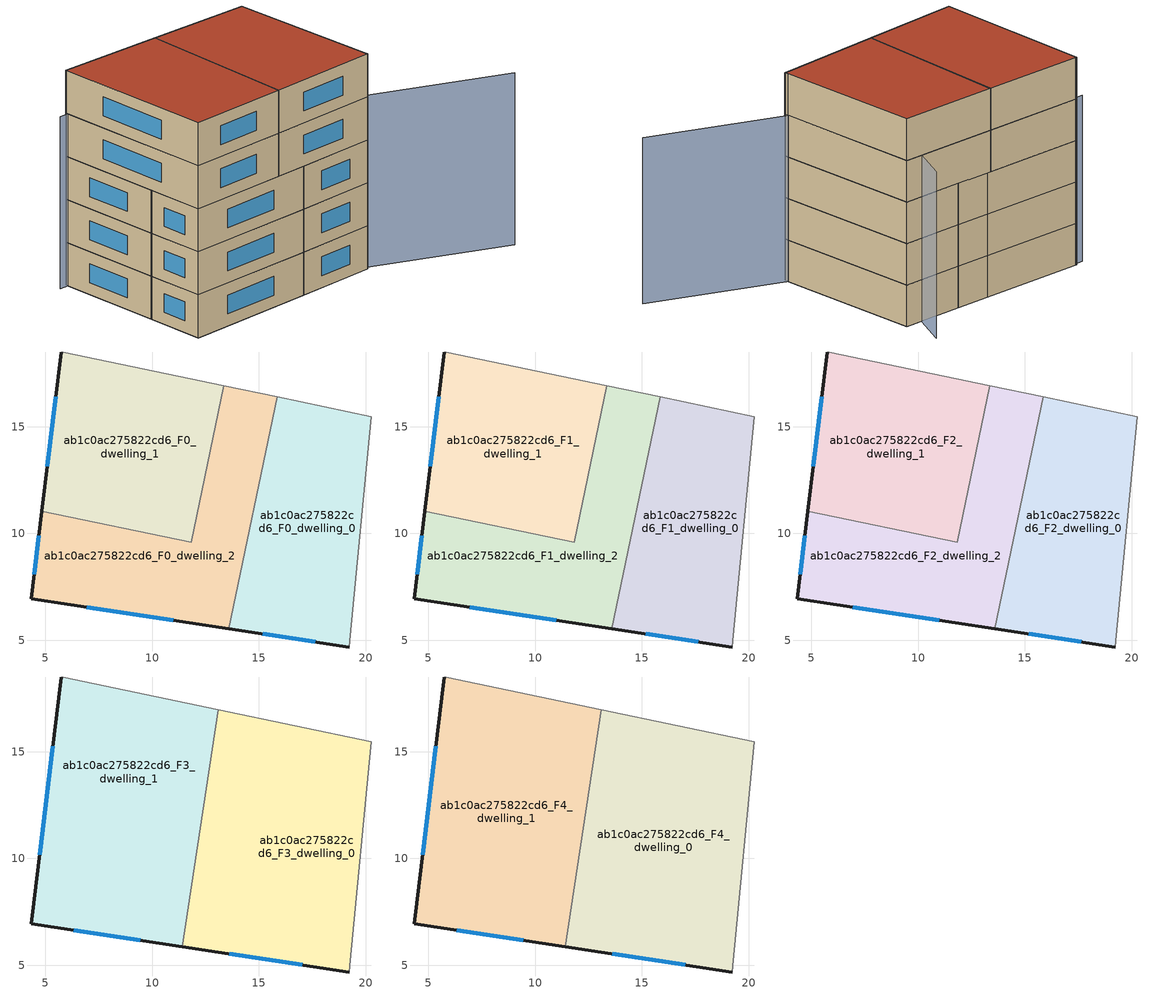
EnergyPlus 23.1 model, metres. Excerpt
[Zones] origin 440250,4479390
ab1c0ac275822cd6_F0_dwelling_0
 floor ground (EU_floor_Construction): 19.23,4.68 19.26,4.97 20.26,15.47 15.85,16.39 13.59,5.54 z0
 wall outside (EU_wall_Construction): 19.23,4.68 13.59,5.54 z0:3
 wall adiabatic (EU_wall_Construction): 15.85,16.39 20.26,15.47 19.26,4.97 19.23,4.68 z0:3
 wall to ab1c0ac275822cd6_F0_dwelling_2 (EU_wall_Construction): 13.59,5.54 15.85,16.39 z0:3
 window (EU_Window_Construction): 17.64,4.92 15.17,5.3 z0.84:2.16
ab1c0ac275822cd6_F0_dwelling_1
 floor ground (EU_floor_Construction): 11.83,9.58 13.36,16.91 5.84,18.48 5.74,18.5 4.84,11.04 z0
 wall outside (EU_wall_Construction): 4.84,11.04 5.74,18.5 z0:3
 wall adiabatic (EU_wall_Construction): 5.74,18.5 5.84,18.48 13.36,16.91 z0:3
 wall to ab1c0ac275822cd6_F0_dwelling_2 (EU_wall_Construction): 13.36,16.91 11.83,9.58 4.84,11.04 z0:3
 window (EU_Window_Construction): 5.09,13.14 5.48,16.41 z0.84:2.16
ab1c0ac275822cd6_F0_dwelling_2
 floor ground (EU_floor_Construction): 13.59,5.54 15.85,16.39 13.36,16.91 11.83,9.58 4.84,11.04 4.34,6.93 z0
 wall outside (EU_wall_Construction): 13.59,5.54 4.34,6.93 4.84,11.04 z0:3
 wall adiabatic (EU_wall_Construction): 13.36,16.91 15.85,16.39 z0:3
 window (EU_Window_Construction): 10.99,5.93 6.94,6.54 / 4.48,8.09 4.7,9.89 z0.84:2.16
ab1c0ac275822cd6_F1_dwelling_0
 floor to ab1c0ac275822cd6_F0_dwelling_0 (EU_floor_Construction): 19.23,4.68 19.26,4.97 20.25,15.47 15.85,16.39 13.59,5.54 z3
 wall outside (EU_wall_Construction): 19.23,4.68 13.59,5.54 z3:6
 wall adiabatic (EU_wall_Construction): 15.85,16.39 20.26,15.47 19.26,4.97 19.23,4.68 z3:6
 wall to ab1c0ac275822cd6_F1_dwelling_2 (EU_wall_Construction): 13.59,5.54 15.85,16.39 z3:6
 window (EU_Window_Construction): 17.64,4.92 15.17,5.3 z3.84:5.16
ab1c0ac275822cd6_F1_dwelling_1
 floor to ab1c0ac275822cd6_F0_dwelling_1 (EU_floor_Construction): 11.83,9.58 13.36,16.91 5.84,18.48 5.74,18.5 4.84,11.04 z3
 wall outside (EU_wall_Construction): 4.84,11.04 5.74,18.5 z3:6
 wall adiabatic (EU_wall_Construction): 5.74,18.5 5.84,18.48 13.36,16.91 z3:6
 wall to ab1c0ac275822cd6_F1_dwelling_2 (EU_wall_Construction): 13.36,16.91 11.83,9.58 4.84,11.04 z3:6
 window (EU_Window_Construction): 5.09,13.14 5.48,16.41 z3.84:5.16
ab1c0ac275822cd6_F1_dwelling_2
 floor to ab1c0ac275822cd6_F0_dwelling_2 (EU_floor_Construction): 13.59,5.54 15.85,16.39 13.36,16.91 11.83,9.58 4.84,11.04 4.34,6.93 z3
 wall outside (EU_wall_Construction): 13.59,5.54 4.34,6.93 4.84,11.04 z3:6
 wall adiabatic (EU_wall_Construction): 13.36,16.91 15.85,16.39 z3:6
 window (EU_Window_Construction): 10.99,5.93 6.94,6.54 / 4.48,8.09 4.7,9.89 z3.84:5.16
ab1c0ac275822cd6_F2_dwelling_0
 floor to ab1c0ac275822cd6_F1_dwelling_0 (EU_floor_Construction): 19.23,4.68 19.26,4.97 20.25,15.47 15.85,16.39 13.59,5.54 z6
 wall outside (EU_wall_Construction): 19.23,4.68 13.59,5.54 z6:9
 wall adiabatic (EU_wall_Construction): 15.85,16.39 20.26,15.47 19.26,4.97 19.23,4.68 z6:9
 wall to ab1c0ac275822cd6_F2_dwelling_2 (EU_wall_Construction): 13.59,5.54 15.85,16.39 z6:9
 window (EU_Window_Construction): 17.64,4.92 15.17,5.3 z6.84:8.16
ab1c0ac275822cd6_F2_dwelling_1
 floor to ab1c0ac275822cd6_F1_dwelling_1 (EU_floor_Construction): 11.83,9.58 13.36,16.91 5.84,18.48 5.74,18.5 4.84,11.04 z6
 wall outside (EU_wall_Construction): 4.84,11.04 5.74,18.5 z6:9
 wall adiabatic (EU_wall_Construction): 5.74,18.5 5.84,18.48 13.36,16.91 z6:9
 wall to ab1c0ac275822cd6_F2_dwelling_2 (EU_wall_Construction): 13.36,16.91 11.83,9.58 4.84,11.04 z6:9
 window (EU_Window_Construction): 5.09,13.14 5.48,16.41 z6.84:8.16
ab1c0ac275822cd6_F2_dwelling_2
 floor to ab1c0ac275822cd6_F1_dwelling_2 (EU_floor_Construction): 13.59,5.54 15.85,16.39 13.36,16.91 11.83,9.58 4.84,11.04 4.34,6.93 z6
 wall outside (EU_wall_Construction): 13.59,5.54 4.34,6.93 4.84,11.04 z6:9
 wall adiabatic (EU_wall_Construction): 13.36,16.91 15.85,16.39 z6:9
 window (EU_Window_Construction): 10.99,5.93 6.94,6.54 / 4.48,8.09 4.7,9.89 z6.84:8.16
ab1c0ac275822cd6_F3_dwelling_0
 floor to ab1c0ac275822cd6_F2_dwelling_0 (EU_floor_Construction): 19.23,4.68 19.26,4.97 20.25,15.47 15.85,16.39 13.59,5.54 z9
 floor to ab1c0ac275822cd6_F2_dwelling_2 (EU_floor_Construction): 13.59,5.54 15.85,16.39 13.36,16.91 12.37,12.14 11.42,5.86 z9
 floor to ab1c0ac275822cd6_F2_dwelling_1 (EU_floor_Construction): 12.37,12.14 13.36,16.91 13.09,16.97 z9
 wall outside (EU_wall_Construction): 19.23,4.68 11.42,5.86 z9:12
 wall adiabatic (EU_wall_Construction): 13.09,16.97 20.26,15.47 19.26,4.97 19.23,4.68 z9:12
 wall to ab1c0ac275822cd6_F3_dwelling_1 (EU_wall_Construction): 11.42,5.86 13.09,16.97 z9:12
 window (EU_Window_Construction): 17.03,5.01 13.61,5.53 z9.84:11.16
ab1c0ac275822cd6_F3_dwelling_1
 floor to ab1c0ac275822cd6_F2_dwelling_1 (EU_floor_Construction): 11.83,9.58 12.37,12.14 13.09,16.97 5.84,18.48 5.74,18.5 4.84,11.04 z9
 floor to ab1c0ac275822cd6_F2_dwelling_2 (EU_floor_Construction): 11.42,5.86 12.37,12.14 11.83,9.58 4.84,11.04 4.34,6.93 z9
 wall outside (EU_wall_Construction): 11.42,5.86 4.34,6.93 5.74,18.5 z9:12
 wall adiabatic (EU_wall_Construction): 5.74,18.5 5.84,18.48 13.09,16.97 z9:12
 window (EU_Window_Construction): 9.43,6.16 6.33,6.63 / 4.73,10.18 5.35,15.25 z9.84:11.16
ab1c0ac275822cd6_F4_dwelling_0
 floor to ab1c0ac275822cd6_F3_dwelling_0 (EU_floor_Construction): 19.23,4.68 19.26,4.97 20.25,15.47 13.09,16.97 11.42,5.86 z12
 wall outside (EU_wall_Construction): 19.23,4.68 11.42,5.86 z12:15
 wall adiabatic (EU_wall_Construction): 13.09,16.97 20.26,15.47 19.26,4.97 19.23,4.68 z12:15
 wall to ab1c0ac275822cd6_F4_dwelling_1 (EU_wall_Construction): 11.42,5.86 13.09,16.97 z12:15
 window (EU_Window_Construction): 17.03,5.01 13.61,5.53 z12.84:14.16
 roof outside (EU_roof_Construction): 20.26,15.47 19.26,4.97 19.23,4.68 11.42,5.86 13.09,16.97 z15
ab1c0ac275822cd6_F4_dwelling_1
 floor to ab1c0ac275822cd6_F3_dwelling_1 (EU_floor_Construction): 11.42,5.86 13.09,16.97 5.84,18.48 5.74,18.5 4.34,6.93 z12
 wall outside (EU_wall_Construction): 11.42,5.86 4.34,6.93 5.74,18.5 z12:15
 wall adiabatic (EU_wall_Construction): 5.74,18.5 5.84,18.48 13.09,16.97 z12:15
 window (EU_Window_Construction): 9.43,6.16 6.33,6.63 / 4.73,10.18 5.35,15.25 z12.84:14.16
 roof outside (EU_roof_Construction): 13.09,16.97 11.42,5.86 4.34,6.93 5.74,18.5 5.84,18.48 z15
shading: 27.8,-0.54 14.16,8.26 / 14.16,8.26 20.51,18.1 / 20.25,15.47 5.05,18.44 z0:12
[Building]
EU S2 Campaign: North Axis=0; Terrain=City; Solar Distribution=FullExterior
[Site:Location]
Madrid: Latitude=40.5; Longitude=-3.5; Time Zone=1; Elevation=609
[SizingPeriod:WeatherFileDays]
AnnualSizingPeriod: Begin Month=1; Begin Day of Month=1; End Month=12; End Day of Month=31; Day of Week for Start Day=Monday; Use Weather File Daylight Saving Period=No; Use Weather File Rain and Snow Indicators=No
[MATERIAL]
EU_InternalMass_Material: Roughness=MediumRough; Thickness=0.1; Conductivity=1; Density=1800; Specific Heat=900; Thermal Absorptance=0.9; Solar Absorptance=0.7; Visible Absorptance=0.7
[MATERIAL:NOMASS] Roughness=MediumRough; Thermal Absorptance=0.9; Solar Absorptance=0.7; Visible Absorptance=0.7
Name | Thermal Resistance
EU_wall_NoMass; EU_roof_NoMass | 2.16768
EU_floor_NoMass | 1.14339
[WINDOWMATERIAL:SIMPLEGLAZINGSYSTEM]
EU_Window_SimpleGlazing: UFactor=3.23888; Solar Heat Gain Coefficient=0.85; Visible Transmittance=0.85
[CONSTRUCTION]
EU_wall_Construction: EU_wall_NoMass
EU_roof_Construction: EU_roof_NoMass
EU_floor_Construction: EU_floor_NoMass
EU_InternalMass_Construction: EU_InternalMass_Material
EU_Window_Construction: EU_Window_SimpleGlazing
[ZONE] Type=1; Multiplier=1; Ceiling Height=autocalculate; Floor Area=autocalculate; Part of Total Floor Area=Yes
Name | Volume
ab1c0ac275822cd6_F0_dwelling_0; ab1c0ac275822cd6_F1_dwelling_0; ab1c0ac275822cd6_F2_dwelling_0 | 167.602
ab1c0ac275822cd6_F3_dwelling_0; ab1c0ac275822cd6_F4_dwelling_1 | 251.411
ab1c0ac275822cd6_F4_dwelling_0 | 251.423
ab1c0ac275822cd6_F0_dwelling_1; ab1c0ac275822cd6_F1_dwelling_1; ab1c0ac275822cd6_F2_dwelling_1 | 167.601
ab1c0ac275822cd6_F3_dwelling_1 | 251.396
ab1c0ac275822cd6_F0_dwelling_2; ab1c0ac275822cd6_F1_dwelling_2; ab1c0ac275822cd6_F2_dwelling_2 | 167.607
[INTERNALMASS] Construction=EU_InternalMass_Construction
Name | Zone or ZoneList | Surface Area
ab1c0ac275822cd6_F0_dwelling_0_EU_InternalMass | ab1c0ac275822cd6_F0_dwelling_0 | 55.8675
ab1c0ac275822cd6_F0_dwelling_1_EU_InternalMass | ab1c0ac275822cd6_F0_dwelling_1 | 55.8675
ab1c0ac275822cd6_F0_dwelling_2_EU_InternalMass | ab1c0ac275822cd6_F0_dwelling_2 | 55.869
ab1c0ac275822cd6_F1_dwelling_0_EU_InternalMass | ab1c0ac275822cd6_F1_dwelling_0 | 55.8675
ab1c0ac275822cd6_F1_dwelling_1_EU_InternalMass | ab1c0ac275822cd6_F1_dwelling_1 | 55.8675
ab1c0ac275822cd6_F1_dwelling_2_EU_InternalMass | ab1c0ac275822cd6_F1_dwelling_2 | 55.869
ab1c0ac275822cd6_F2_dwelling_0_EU_InternalMass | ab1c0ac275822cd6_F2_dwelling_0 | 55.8675
ab1c0ac275822cd6_F2_dwelling_1_EU_InternalMass | ab1c0ac275822cd6_F2_dwelling_1 | 55.8675
ab1c0ac275822cd6_F2_dwelling_2_EU_InternalMass | ab1c0ac275822cd6_F2_dwelling_2 | 55.869
ab1c0ac275822cd6_F3_dwelling_0_EU_InternalMass | ab1c0ac275822cd6_F3_dwelling_0 | 83.8076
ab1c0ac275822cd6_F3_dwelling_1_EU_InternalMass | ab1c0ac275822cd6_F3_dwelling_1 | 83.8036
ab1c0ac275822cd6_F4_dwelling_0_EU_InternalMass | ab1c0ac275822cd6_F4_dwelling_0 | 83.8076
ab1c0ac275822cd6_F4_dwelling_1_EU_InternalMass | ab1c0ac275822cd6_F4_dwelling_1 | 83.8036
[OTHEREQUIPMENT] Fuel Type=Electricity; Design Level Calculation Method=Watts/Area; Power per Zone Floor Area=1; Fraction Latent=0; Fraction Radiant=0; Fraction Lost=0; Carbon Dioxide Generation Rate=0; EndUse Subcategory=EU_Step8_InternalGains
Name | Zone or ZoneList or Space or SpaceList | Schedule
EU_Step8_InternalGain_ab1c0ac275822cd6_F0_dwelling_0_f000 | ab1c0ac275822cd6_F0_dwelling_0 | EU_Step8_GainSchedule_ab1c0ac275822cd6_F0_dwelling_0_f000
EU_Step8_InternalGain_ab1c0ac275822cd6_F0_dwelling_1_f000 | ab1c0ac275822cd6_F0_dwelling_1 | EU_Step8_GainSchedule_ab1c0ac275822cd6_F0_dwelling_1_f000
EU_Step8_InternalGain_ab1c0ac275822cd6_F0_dwelling_2_f000 | ab1c0ac275822cd6_F0_dwelling_2 | EU_Step8_GainSchedule_ab1c0ac275822cd6_F0_dwelling_2_f000
EU_Step8_InternalGain_ab1c0ac275822cd6_F1_dwelling_0_f000 | ab1c0ac275822cd6_F1_dwelling_0 | EU_Step8_GainSchedule_ab1c0ac275822cd6_F1_dwelling_0_f000
EU_Step8_InternalGain_ab1c0ac275822cd6_F1_dwelling_1_f000 | ab1c0ac275822cd6_F1_dwelling_1 | EU_Step8_GainSchedule_ab1c0ac275822cd6_F1_dwelling_1_f000
EU_Step8_InternalGain_ab1c0ac275822cd6_F1_dwelling_2_f000 | ab1c0ac275822cd6_F1_dwelling_2 | EU_Step8_GainSchedule_ab1c0ac275822cd6_F1_dwelling_2_f000
EU_Step8_InternalGain_ab1c0ac275822cd6_F2_dwelling_0_f000 | ab1c0ac275822cd6_F2_dwelling_0 | EU_Step8_GainSchedule_ab1c0ac275822cd6_F2_dwelling_0_f000
EU_Step8_InternalGain_ab1c0ac275822cd6_F2_dwelling_1_f000 | ab1c0ac275822cd6_F2_dwelling_1 | EU_Step8_GainSchedule_ab1c0ac275822cd6_F2_dwelling_1_f000
EU_Step8_InternalGain_ab1c0ac275822cd6_F2_dwelling_2_f000 | ab1c0ac275822cd6_F2_dwelling_2 | EU_Step8_GainSchedule_ab1c0ac275822cd6_F2_dwelling_2_f000
EU_Step8_InternalGain_ab1c0ac275822cd6_F3_dwelling_0_f000 | ab1c0ac275822cd6_F3_dwelling_0 | EU_Step8_GainSchedule_ab1c0ac275822cd6_F3_dwelling_0_f000
EU_Step8_InternalGain_ab1c0ac275822cd6_F3_dwelling_1_f000 | ab1c0ac275822cd6_F3_dwelling_1 | EU_Step8_GainSchedule_ab1c0ac275822cd6_F3_dwelling_1_f000
EU_Step8_InternalGain_ab1c0ac275822cd6_F4_dwelling_0_f000 | ab1c0ac275822cd6_F4_dwelling_0 | EU_Step8_GainSchedule_ab1c0ac275822cd6_F4_dwelling_0_f000
EU_Step8_InternalGain_ab1c0ac275822cd6_F4_dwelling_1_f000 | ab1c0ac275822cd6_F4_dwelling_1 | EU_Step8_GainSchedule_ab1c0ac275822cd6_F4_dwelling_1_f000
[ZONEVENTILATION:DESIGNFLOWRATE] Schedule=EU_AlwaysOn; Design Flow Rate Calculation Method=AirChanges/Hour; Air Changes per Hour=0.480546; Ventilation Type=Natural; Fan Pressure Rise=0; Fan Total Efficiency=1; Constant Term Coefficient=1; Temperature Term Coefficient=0; Velocity Term Coefficient=0; Velocity Squared Term Coefficient=0; Minimum Indoor Temperature=-100; Maximum Indoor Temperature=100; Delta Temperature=-100; Minimum Outdoor Temperature=-100; Maximum Outdoor Temperature=100; Maximum Wind Speed=40
Name | Zone or ZoneList or Space or SpaceList
EU_ConstantAir_ab1c0ac275822cd6_F0_dwelling_0 | ab1c0ac275822cd6_F0_dwelling_0
EU_ConstantAir_ab1c0ac275822cd6_F0_dwelling_1 | ab1c0ac275822cd6_F0_dwelling_1
EU_ConstantAir_ab1c0ac275822cd6_F0_dwelling_2 | ab1c0ac275822cd6_F0_dwelling_2
EU_ConstantAir_ab1c0ac275822cd6_F1_dwelling_0 | ab1c0ac275822cd6_F1_dwelling_0
EU_ConstantAir_ab1c0ac275822cd6_F1_dwelling_1 | ab1c0ac275822cd6_F1_dwelling_1
EU_ConstantAir_ab1c0ac275822cd6_F1_dwelling_2 | ab1c0ac275822cd6_F1_dwelling_2
EU_ConstantAir_ab1c0ac275822cd6_F2_dwelling_0 | ab1c0ac275822cd6_F2_dwelling_0
EU_ConstantAir_ab1c0ac275822cd6_F2_dwelling_1 | ab1c0ac275822cd6_F2_dwelling_1
EU_ConstantAir_ab1c0ac275822cd6_F2_dwelling_2 | ab1c0ac275822cd6_F2_dwelling_2
EU_ConstantAir_ab1c0ac275822cd6_F3_dwelling_0 | ab1c0ac275822cd6_F3_dwelling_0
EU_ConstantAir_ab1c0ac275822cd6_F3_dwelling_1 | ab1c0ac275822cd6_F3_dwelling_1
EU_ConstantAir_ab1c0ac275822cd6_F4_dwelling_0 | ab1c0ac275822cd6_F4_dwelling_0
EU_ConstantAir_ab1c0ac275822cd6_F4_dwelling_1 | ab1c0ac275822cd6_F4_dwelling_1
[HVACTEMPLATE:THERMOSTAT] Constant Heating Setpoint=20; Constant Cooling Setpoint=50
EU_HeatOnly_ab1c0ac275822cd6_F0_dwelling_0; EU_HeatOnly_ab1c0ac275822cd6_F0_dwelling_1; EU_HeatOnly_ab1c0ac275822cd6_F0_dwelling_2; EU_HeatOnly_ab1c0ac275822cd6_F1_dwelling_0; EU_HeatOnly_ab1c0ac275822cd6_F1_dwelling_1; EU_HeatOnly_ab1c0ac275822cd6_F1_dwelling_2; EU_HeatOnly_ab1c0ac275822cd6_F2_dwelling_0; EU_HeatOnly_ab1c0ac275822cd6_F2_dwelling_1; EU_HeatOnly_ab1c0ac275822cd6_F2_dwelling_2; EU_HeatOnly_ab1c0ac275822cd6_F3_dwelling_0; EU_HeatOnly_ab1c0ac275822cd6_F3_dwelling_1; EU_HeatOnly_ab1c0ac275822cd6_F4_dwelling_0; EU_HeatOnly_ab1c0ac275822cd6_F4_dwelling_1
[HVACTEMPLATE:ZONE:IDEALLOADSAIRSYSTEM] System Availability Schedule=EU_AlwaysOn; Maximum Heating Supply Air Temperature=50; Minimum Cooling Supply Air Temperature=13; Maximum Heating Supply Air Humidity Ratio=0.0156; Minimum Cooling Supply Air Humidity Ratio=0.0077; Heating Limit=NoLimit; Cooling Limit=NoLimit; Heating Availability Schedule=EU_AlwaysOn; Cooling Availability Schedule=EU_CoolingOff; Dehumidification Control Type=ConstantSensibleHeatRatio; Cooling Sensible Heat Ratio=0.7; Dehumidification Setpoint=60; Humidification Control Type=None; Humidification Setpoint=30; Outdoor Air Method=None; Outdoor Air Flow Rate per Person=0.00944; Outdoor Air Flow Rate per Zone Floor Area=0; Outdoor Air Flow Rate per Zone=0; Demand Controlled Ventilation Type=None; Outdoor Air Economizer Type=NoEconomizer; Heat Recovery Type=None; Sensible Heat Recovery Effectiveness=0.7; Latent Heat Recovery Effectiveness=0.65
Name | Template Thermostat
ab1c0ac275822cd6_F0_dwelling_0 | EU_HeatOnly_ab1c0ac275822cd6_F0_dwelling_0
ab1c0ac275822cd6_F0_dwelling_1 | EU_HeatOnly_ab1c0ac275822cd6_F0_dwelling_1
ab1c0ac275822cd6_F0_dwelling_2 | EU_HeatOnly_ab1c0ac275822cd6_F0_dwelling_2
ab1c0ac275822cd6_F1_dwelling_0 | EU_HeatOnly_ab1c0ac275822cd6_F1_dwelling_0
ab1c0ac275822cd6_F1_dwelling_1 | EU_HeatOnly_ab1c0ac275822cd6_F1_dwelling_1
ab1c0ac275822cd6_F1_dwelling_2 | EU_HeatOnly_ab1c0ac275822cd6_F1_dwelling_2
ab1c0ac275822cd6_F2_dwelling_0 | EU_HeatOnly_ab1c0ac275822cd6_F2_dwelling_0
ab1c0ac275822cd6_F2_dwelling_1 | EU_HeatOnly_ab1c0ac275822cd6_F2_dwelling_1
ab1c0ac275822cd6_F2_dwelling_2 | EU_HeatOnly_ab1c0ac275822cd6_F2_dwelling_2
ab1c0ac275822cd6_F3_dwelling_0 | EU_HeatOnly_ab1c0ac275822cd6_F3_dwelling_0
ab1c0ac275822cd6_F3_dwelling_1 | EU_HeatOnly_ab1c0ac275822cd6_F3_dwelling_1
ab1c0ac275822cd6_F4_dwelling_0 | EU_HeatOnly_ab1c0ac275822cd6_F4_dwelling_0
ab1c0ac275822cd6_F4_dwelling_1 | EU_HeatOnly_ab1c0ac275822cd6_F4_dwelling_1
[SIZING:ZONE] Zone Cooling Design Supply Air Temperature Input Method=SupplyAirTemperature; Zone Cooling Design Supply Air Temperature=13; Zone Heating Design Supply Air Temperature Input Method=SupplyAirTemperature; Zone Heating Design Supply Air Temperature=50; Zone Cooling Design Supply Air Humidity Ratio=0.008; Zone Heating Design Supply Air Humidity Ratio=0.008; Cooling Design Air Flow Method=DesignDay; Cooling Design Air Flow Rate=0; Cooling Minimum Air Flow per Zone Floor Area=0.000762; Cooling Minimum Air Flow=0; Cooling Minimum Air Flow Fraction=0.2; Heating Design Air Flow Method=DesignDay; Heating Design Air Flow Rate=0; Heating Maximum Air Flow per Zone Floor Area=0.002032; Heating Maximum Air Flow=0.141576; Heating Maximum Air Flow Fraction=0.3; Account for Dedicated Outdoor Air System=No; Dedicated Outdoor Air System Control Strategy=NeutralSupplyAir; Dedicated Outdoor Air Low Setpoint Temperature for Design=autosize; Dedicated Outdoor Air High Setpoint Temperature for Design=autosize; Zone Load Sizing Method=Sensible Load Only No Latent Load; Zone Latent Cooling Design Supply Air Humidity Ratio Input Method=HumidityRatioDifference; Zone Cooling Design Supply Air Humidity Ratio Difference=0.005; Zone Latent Heating Design Supply Air Humidity Ratio Input Method=HumidityRatioDifference; Zone Humidification Design Supply Air Humidity Ratio Difference=0.005
ab1c0ac275822cd6_F0_dwelling_0; ab1c0ac275822cd6_F0_dwelling_1; ab1c0ac275822cd6_F0_dwelling_2; ab1c0ac275822cd6_F1_dwelling_0; ab1c0ac275822cd6_F1_dwelling_1; ab1c0ac275822cd6_F1_dwelling_2; ab1c0ac275822cd6_F2_dwelling_0; ab1c0ac275822cd6_F2_dwelling_1; ab1c0ac275822cd6_F2_dwelling_2; ab1c0ac275822cd6_F3_dwelling_0; ab1c0ac275822cd6_F3_dwelling_1; ab1c0ac275822cd6_F4_dwelling_0; ab1c0ac275822cd6_F4_dwelling_1
[SCHEDULE:CONSTANT]
Name | Hourly Value
EU_AlwaysOn | 1
EU_CoolingOff | 0
[SCHEDULE:FILE] Column Number=1; Rows to Skip at Top=0; Number of Hours of Data=8760; Column Separator=Comma; Interpolate to Timestep=No; Minutes per Item=60; Adjust Schedule for Daylight Savings=Yes
Name | File
EU_Step8_GainSchedule_ab1c0ac275822cd6_F0_dwelling_0_f000 | ../../schedules/ab1c0ac275822cd6/ab1c0ac275822cd6_F0_dwelling_0_f000_gain.csv
EU_Step8_GainSchedule_ab1c0ac275822cd6_F0_dwelling_1_f000 | ../../schedules/ab1c0ac275822cd6/ab1c0ac275822cd6_F0_dwelling_1_f000_gain.csv
EU_Step8_GainSchedule_ab1c0ac275822cd6_F0_dwelling_2_f000 | ../../schedules/ab1c0ac275822cd6/ab1c0ac275822cd6_F0_dwelling_2_f000_gain.csv
EU_Step8_GainSchedule_ab1c0ac275822cd6_F1_dwelling_0_f000 | ../../schedules/ab1c0ac275822cd6/ab1c0ac275822cd6_F1_dwelling_0_f000_gain.csv
EU_Step8_GainSchedule_ab1c0ac275822cd6_F1_dwelling_1_f000 | ../../schedules/ab1c0ac275822cd6/ab1c0ac275822cd6_F1_dwelling_1_f000_gain.csv
EU_Step8_GainSchedule_ab1c0ac275822cd6_F1_dwelling_2_f000 | ../../schedules/ab1c0ac275822cd6/ab1c0ac275822cd6_F1_dwelling_2_f000_gain.csv
EU_Step8_GainSchedule_ab1c0ac275822cd6_F2_dwelling_0_f000 | ../../schedules/ab1c0ac275822cd6/ab1c0ac275822cd6_F2_dwelling_0_f000_gain.csv
EU_Step8_GainSchedule_ab1c0ac275822cd6_F2_dwelling_1_f000 | ../../schedules/ab1c0ac275822cd6/ab1c0ac275822cd6_F2_dwelling_1_f000_gain.csv
EU_Step8_GainSchedule_ab1c0ac275822cd6_F2_dwelling_2_f000 | ../../schedules/ab1c0ac275822cd6/ab1c0ac275822cd6_F2_dwelling_2_f000_gain.csv
EU_Step8_GainSchedule_ab1c0ac275822cd6_F3_dwelling_0_f000 | ../../schedules/ab1c0ac275822cd6/ab1c0ac275822cd6_F3_dwelling_0_f000_gain.csv
EU_Step8_GainSchedule_ab1c0ac275822cd6_F3_dwelling_1_f000 | ../../schedules/ab1c0ac275822cd6/ab1c0ac275822cd6_F3_dwelling_1_f000_gain.csv
EU_Step8_GainSchedule_ab1c0ac275822cd6_F4_dwelling_0_f000 | ../../schedules/ab1c0ac275822cd6/ab1c0ac275822cd6_F4_dwelling_0_f000_gain.csv
EU_Step8_GainSchedule_ab1c0ac275822cd6_F4_dwelling_1_f000 | ../../schedules/ab1c0ac275822cd6/ab1c0ac275822cd6_F4_dwelling_1_f000_gain.csv
